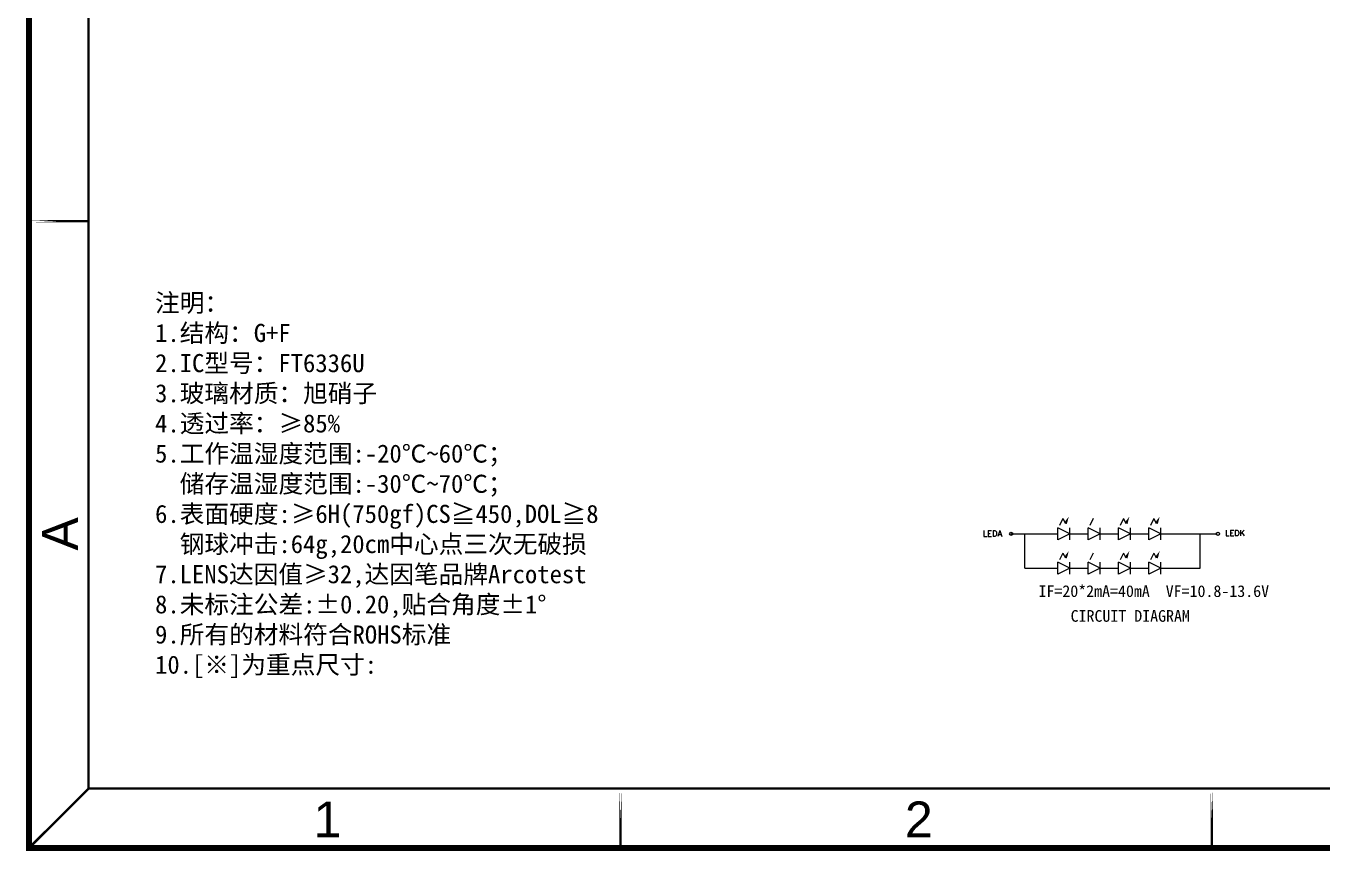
# Model space of a CAD drawing. Header units: millimetres. Extents: x 1759 to 2348, y 488 to 1041.
# Drawn here: x 1758.7 to 1973.5, y 488.1 to 625 of the extents above; entities that cross this region are included whole.
import ezdxf

# ---------------------------------------------------------------- set-up
doc = ezdxf.new("R2010")
doc.units = ezdxf.units.MM
doc.layers.add('文字', color=7, linetype='Continuous')
doc.layers.add('鑫视界图框', color=3, linetype='Continuous')
doc.styles.get("Standard").update_dxf_attribs({"font": 'txt', "bigfont": 'gbcbig.shx'})
doc.styles.add('宋体', font='', dxfattribs={"width": 0.8})
doc.styles.add('黑体', font='simhei.ttf')
doc.styles.get('宋体').set_extended_font_data('宋体')

msp = doc.modelspace()

# ---------------------------------------------------------------- linework, layer by layer
at = {"layer": '文字', "color": 2, "lineweight": 9}
for p, q in [((1931.6941, 540.7252), (1929.7386, 541.7029)), ((1929.7387, 539.747), (1929.7387, 541.7024)), ((1930.5677, 543.2397), (1929.9962, 542.0967)), ((1930.5677, 543.2397), (1930.9685, 542.4381)), ((1931.6941, 539.747), (1931.6941, 541.7024)), ((1936.718, 540.7252), (1934.7626, 541.7029)), ((1934.7626, 539.747), (1934.7626, 541.7024)), ((1935.5917, 543.2397), (1935.0202, 542.0967)), ((1936.7181, 539.747), (1936.7181, 541.7024)), ((1941.742, 540.7256), (1939.7865, 541.7033)), ((1939.7866, 539.7474), (1939.7866, 541.7028)), ((1940.6156, 543.2401), (1940.0442, 542.0971)), ((1940.6156, 543.2402), (1941.0164, 542.4385)), ((1941.742, 539.7474), (1941.742, 541.7028)), ((1946.766, 540.7256), (1944.8105, 541.7033)), ((1944.8106, 539.7474), (1944.8106, 541.7028)), ((1945.6396, 543.2401), (1945.0681, 542.0971)), ((1945.6396, 543.2402), (1946.0404, 542.4385)), ((1946.766, 539.7474), (1946.766, 541.7028)), ((1921.9838, 540.7247), (1929.7387, 540.7247)), ((1924.2694, 535.023), (1924.2694, 540.7247)), ((1931.6941, 540.7252), (1929.7386, 539.7474)), ((1931.6941, 540.7247), (1934.7626, 540.7247)), ((1936.7181, 540.7252), (1934.7626, 539.7474)), ((1936.7181, 540.7247), (1939.7866, 540.7247)), ((1941.742, 540.7256), (1939.7865, 539.7479)), ((1941.742, 540.7252), (1944.8106, 540.7252)), ((1946.766, 540.7256), (1944.8105, 539.7479)), ((1946.766, 540.7252), (1955.9883, 540.7252)), ((1953.2909, 535.0235), (1953.2909, 540.7252)), ((1930.5677, 537.5379), (1929.9962, 536.395)), ((1930.5677, 537.538), (1930.9685, 536.7364)), ((1935.5917, 537.5379), (1935.0202, 536.395)), ((1940.6156, 537.5383), (1940.0442, 536.3954)), ((1940.6156, 537.5385), (1941.0164, 536.7368)), ((1945.6396, 537.5383), (1945.0681, 536.3954)), ((1945.6396, 537.5385), (1946.0404, 536.7368)), ((1924.2694, 535.023), (1929.7387, 535.023)), ((1931.6941, 535.0235), (1929.7386, 536.0012)), ((1931.6941, 535.0234), (1929.7386, 534.0457)), ((1929.7387, 534.0452), (1929.7387, 536.0007)), ((1931.6941, 534.0452), (1931.6941, 536.0007)), ((1931.6941, 535.023), (1934.7626, 535.023)), ((1936.718, 535.0235), (1934.7626, 536.0012)), ((1934.7626, 534.0452), (1934.7626, 536.0007)), ((1936.7181, 535.0235), (1934.7626, 534.0457)), ((1936.7181, 534.0452), (1936.7181, 536.0007)), ((1936.7181, 535.023), (1939.7866, 535.023)), ((1941.742, 535.0239), (1939.7865, 536.0016)), ((1941.742, 535.0239), (1939.7865, 534.0461)), ((1939.7866, 534.0457), (1939.7866, 536.0011)), ((1941.742, 534.0457), (1941.742, 536.0011)), ((1941.742, 535.0234), (1944.8106, 535.0234)), ((1946.766, 535.0239), (1944.8105, 536.0016)), ((1946.766, 535.0239), (1944.8105, 534.0461)), ((1944.8106, 534.0457), (1944.8106, 536.0011)), ((1946.766, 534.0457), (1946.766, 536.0011)), ((1946.766, 535.0234), (1953.2909, 535.0235))]:
    msp.add_line(p, q, dxfattribs=at)
for centre in [(1921.9838, 540.7247), (1956.249, 540.7252)]:
    msp.add_circle(centre, 0.2607, dxfattribs=at)
for points in [[(1931.2073, 542.3371), (1931.5332, 543.5673), (1930.7445, 542.5685)], [(1941.2553, 542.3375), (1941.5811, 543.5678), (1940.7924, 542.5689)], [(1946.2792, 542.3375), (1946.6051, 543.5678), (1945.8164, 542.5689)], [(1931.2073, 536.6353), (1931.5332, 537.8656), (1930.7445, 536.8668)], [(1941.2553, 536.6358), (1941.5811, 537.866), (1940.7924, 536.8672)], [(1946.2792, 536.6358), (1946.6051, 537.866), (1945.8164, 536.8672)]]:
    msp.add_solid(points, dxfattribs=at)
at = {"layer": '鑫视界图框', "color": 3}
for points, const_width in [([(2347.2328, 488.607), (1759.1728, 488.607), (1759.1728, 904.407), (2347.2328, 904.407)], 0.99), ([(2337.3328, 498.507), (1769.0728, 498.507), (1769.0728, 894.507), (2337.3328, 894.507)], 0.396), ([(1759.1728, 592.5571), (1768.9738, 592.5571), (1768.9738, 592.5571), (1759.1728, 592.5571)], 0.396), ([(1857.231, 498.4966), (1857.231, 498.4966), (1857.231, 488.6956), (1857.231, 488.6956)], 0.396), ([(1955.241, 498.4966), (1955.241, 498.4966), (1955.241, 488.6956), (1955.241, 488.6956)], 0.396)]:
    msp.add_lwpolyline(points, close=True, dxfattribs=dict(at, const_width=const_width))
at = {"layer": '鑫视界图框', "color": 3, "const_width": 0.396}
msp.add_lwpolyline([(1769.0728, 498.507), (1759.1728, 488.607)], dxfattribs=at)

# ---------------------------------------------------------------- texts
at = {"insert": (1780.0851, 580.5398), "char_height": 3, "width": 85.076917, "attachment_point": 1, "style": '黑体'}
msp.add_mtext('{\\C4;注明：\\P1.结构：\\C1;G+F\\P\\C4;2.IC型号：\\C1;FT6336U\\P\\C4;3.玻璃材质：\\C1;旭硝子\\P\\C4;4.透过率：≥85%\\P5.工作温湿度范围:-20℃~60℃；\\P  储存温湿度范围:-30℃~70℃；\\P6.表面硬度:≥\\C1;6H\\C4;(750gf)CS≧\\C1;450\\C4;,DOL≧\\C1;8\\P\\C4;  钢球冲击:\\C1;64g,20cm\\C4;中心点三次无破损\\P7.LENS达因值≥32,达因笔品牌Arcotest\\P8.未标注公差:±0.20,\\C1;贴合角度±1°\\P\\C4;9.所有的材料符合ROHS标准\\P10.\\A1;\\fSimHei|b0|i0|c134|p2;\\C1;[\\A0;\\fSimSun|b0|i0|c134|p2;※\\A1;\\fSimHei|b0|i0|c134|p2;]\\A0;\\fSimHei|b0|i0|c134|p49;\\C4;为重点尺寸:}', dxfattribs=at)
at = {"layer": '文字', "color": 2, "lineweight": 9}
for s, p in [('LEDA', (1917.3108, 540.2909)), ('LEDK', (1957.4433, 540.364))]:
    msp.add_text(s, height=0.98002, dxfattribs=at).set_placement(p)
at = {"layer": '文字', "color": 2, "lineweight": 9, "style": '宋体'}
for s, p in [('IF=20*2mA=40mA  VF=10.8-13.6V', (1926.5085, 530.2506)), ('CIRCUIT DIAGRAM', (1931.8376, 526.1415))]:
    msp.add_text(s, height=1.937664, dxfattribs=at).set_placement(p)
at = {"layer": '鑫视界图框', "color": 3, "insert": (1761.368, 537.9456), "char_height": 5.94, "width": 25.227114, "attachment_point": 1, "rotation": 90, "style": '黑体'}
msp.add_mtext('{\\fArial|b0|i0|c0|p34;A}', dxfattribs=at)
at = {"layer": '鑫视界图框', "color": 3, "char_height": 5.94, "width": 2.498211, "attachment_point": 1, "style": '黑体'}
for s, insert in [('{\\fArial|b0|i0|c0|p34;1}', (1806.3577, 496.3338)), ('{\\fArial|b0|i0|c0|p34;2}', (1904.3677, 496.3338))]:
    msp.add_mtext(s, dxfattribs=dict(at, insert=insert))

doc.saveas('drawing.dxf')
